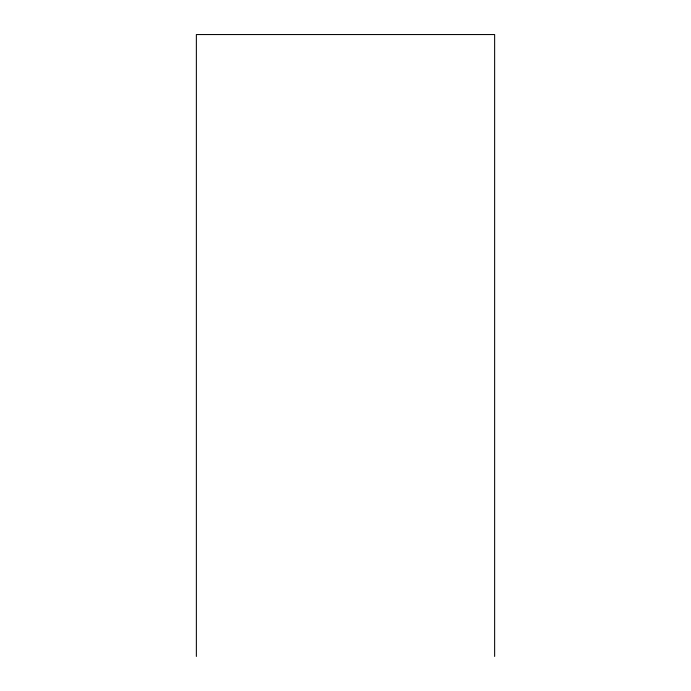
<?xml version="1.0" encoding="UTF-8"?>
<svg xmlns="http://www.w3.org/2000/svg" width="691" height="691" viewBox="0 0 691 691"><rect width="100%" height="100%" fill="white"/><g stroke="black" fill="none" stroke-linecap="round" stroke-linejoin="round"><path stroke-width="1.04" d="M494.635 656.45L494.635 34.55L196.365 34.55L196.365 656.45"/></g></svg>
